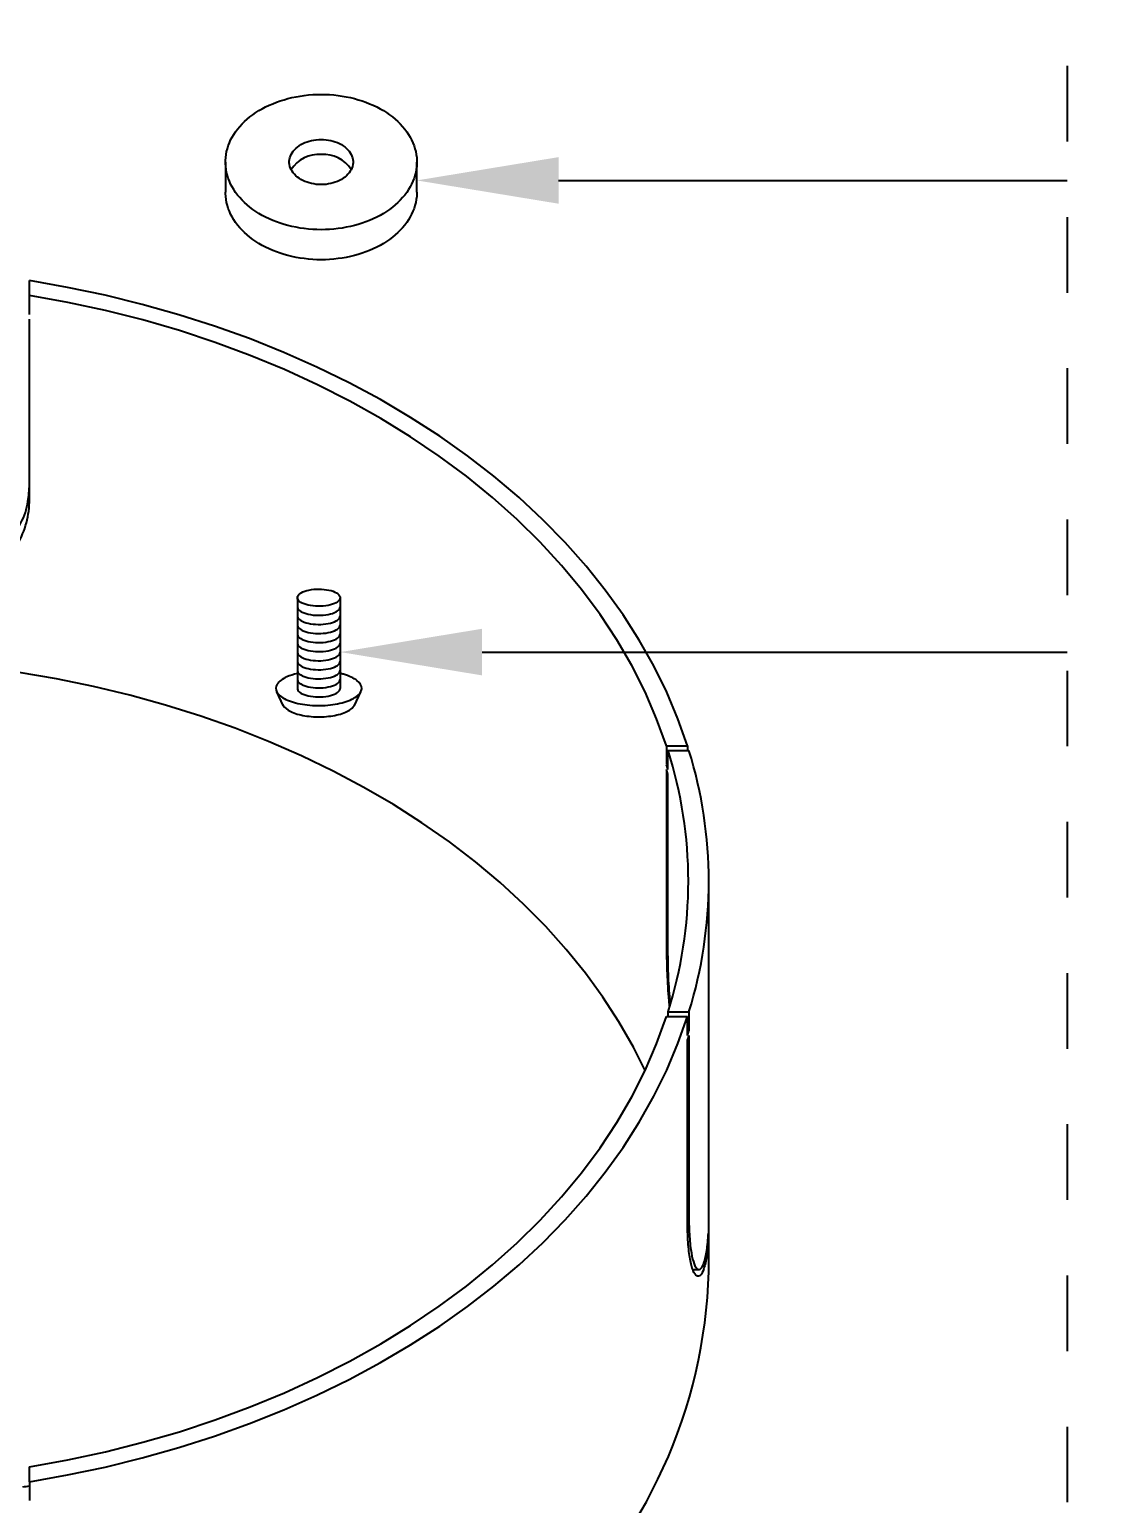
# Model space of a CAD drawing. Header units: inches. Extents: x 0 to 14.8, y -10.7 to 0.
# Drawn here: x 8.683 to 10.108, y -6.229 to -4.28 of the extents above; entities that cross this region are included whole.
import ezdxf
from ezdxf import colors
from ezdxf.entities.mleader import LeaderData, LeaderLine
from ezdxf.math import Vec2, Vec3

# ---------------------------------------------------------------- set-up
doc = ezdxf.new("R2010")
doc.units = ezdxf.units.IN
doc.header["$LTSCALE"] = 0.5
doc.header["$MEASUREMENT"] = 0
doc.linetypes.add('PHANTOM', pattern=[0.5, 0.25, -0.05, 0.05, -0.05, 0.05, -0.05])
doc.layers.add('Construction', color=60, linetype='PHANTOM', plot=False)
doc.layers.add('CUST DWG', color=60, linetype='CONTINUOUS', lineweight=20)
doc.layers.add('Hardware', color=242, linetype='CONTINUOUS')
doc.layers.add('Mounting', color=4, linetype='CONTINUOUS')
doc.styles.add('LSAD_Standard', font='arial.ttf')

msp = doc.modelspace()

# ---------------------------------------------------------------- linework, layer by layer
at = {"layer": 'Construction', "ltscale": 0.5, "transparency": 16777216}
msp.add_line((10.0552, -10.0278), (10.0552, -0.5044), dxfattribs=at)
at = {"layer": 'Hardware', "transparency": 16777216}
for p, q in [((8.9419, -4.455), (8.9419, -4.4947)), ((9.195, -4.4947), (9.195, -4.455)), ((9.037, -5.0312), (9.037, -5.1512)), ((9.0937, -5.0312), (9.0937, -5.1512)), ((9.0183, -5.1737), (9.0098, -5.1558)), ((9.1124, -5.1737), (9.1209, -5.1558))]:
    msp.add_line(p, q, dxfattribs=at)
at = {"layer": 'Hardware', "transparency": 16777216, "flags": 128}
for points in [[(9.0685, -4.3655), (9.0741, -4.3656), (9.0797, -4.3658), (9.0852, -4.3663), (9.0908, -4.3669), (9.0963, -4.3677), (9.1017, -4.3686), (9.1071, -4.3697), (9.1124, -4.371), (9.1176, -4.3725), (9.1227, -4.3741), (9.1277, -4.3759), (9.1326, -4.3778), (9.1373, -4.3799), (9.142, -4.3821), (9.1464, -4.3845), (9.1508, -4.387), (9.155, -4.3896), (9.159, -4.3924), (9.1628, -4.3953), (9.1664, -4.3983), (9.1699, -4.4014), (9.1731, -4.4046), (9.1762, -4.408), (9.179, -4.4114), (9.1816, -4.4149), (9.184, -4.4185), (9.1862, -4.4221), (9.1881, -4.4258), (9.1898, -4.4296), (9.1913, -4.4334), (9.1925, -4.4373), (9.1935, -4.4412), (9.1943, -4.4451), (9.1948, -4.449), (9.195, -4.453), (9.195, -4.457), (9.1948, -4.4609), (9.1943, -4.4649), (9.1935, -4.4688), (9.1925, -4.4727), (9.1913, -4.4765), (9.1898, -4.4804), (9.1881, -4.4841), (9.1862, -4.4878), (9.184, -4.4915), (9.1816, -4.4951), (9.179, -4.4986), (9.1762, -4.502), (9.1731, -4.5053), (9.1699, -4.5085), (9.1664, -4.5117), (9.1628, -4.5147), (9.159, -4.5176), (9.155, -4.5203), (9.1508, -4.523), (9.1464, -4.5255), (9.142, -4.5278), (9.1373, -4.5301), (9.1326, -4.5321), (9.1277, -4.5341), (9.1227, -4.5358), (9.1176, -4.5375), (9.1124, -4.5389), (9.1071, -4.5402), (9.1017, -4.5413), (9.0963, -4.5423), (9.0908, -4.5431), (9.0852, -4.5437), (9.0797, -4.5441), (9.0741, -4.5444), (9.0685, -4.5445), (9.0629, -4.5444), (9.0573, -4.5441), (9.0517, -4.5437), (9.0462, -4.5431), (9.0407, -4.5423), (9.0353, -4.5413), (9.0299, -4.5402), (9.0246, -4.5389), (9.0194, -4.5375), (9.0143, -4.5358), (9.0093, -4.5341), (9.0044, -4.5321), (8.9996, -4.5301), (8.995, -4.5278), (8.9905, -4.5255), (8.9862, -4.523), (8.982, -4.5203), (8.978, -4.5176), (8.9742, -4.5147), (8.9705, -4.5117), (8.9671, -4.5085), (8.9638, -4.5053), (8.9608, -4.502), (8.958, -4.4986), (8.9553, -4.4951), (8.9529, -4.4915), (8.9508, -4.4878), (8.9488, -4.4841), (8.9471, -4.4804), (8.9456, -4.4765), (8.9444, -4.4727), (8.9434, -4.4688), (8.9427, -4.4649), (8.9422, -4.4609), (8.9419, -4.457), (8.9419, -4.453), (8.9422, -4.449), (8.9427, -4.4451), (8.9434, -4.4412), (8.9444, -4.4373), (8.9456, -4.4334), (8.9471, -4.4296), (8.9488, -4.4258), (8.9508, -4.4221), (8.9529, -4.4185), (8.9553, -4.4149), (8.958, -4.4114), (8.9608, -4.408), (8.9638, -4.4046), (8.9671, -4.4014), (8.9705, -4.3983), (8.9742, -4.3953), (8.978, -4.3924), (8.982, -4.3896), (8.9862, -4.387), (8.9905, -4.3845), (8.995, -4.3821), (8.9996, -4.3799), (9.0044, -4.3778), (9.0093, -4.3759), (9.0143, -4.3741), (9.0194, -4.3725), (9.0246, -4.371), (9.0299, -4.3697), (9.0353, -4.3686), (9.0407, -4.3677), (9.0462, -4.3669), (9.0517, -4.3663), (9.0573, -4.3658), (9.0629, -4.3656), (9.0685, -4.3655)], [(9.0685, -4.4251), (9.0717, -4.4252), (9.0749, -4.4255), (9.0781, -4.4259), (9.0812, -4.4265), (9.0842, -4.4273), (9.0872, -4.4282), (9.09, -4.4293), (9.0928, -4.4306), (9.0953, -4.432), (9.0977, -4.4335), (9.1, -4.4351), (9.102, -4.4369), (9.1039, -4.4388), (9.1055, -4.4407), (9.107, -4.4428), (9.1082, -4.4449), (9.1092, -4.4471), (9.1099, -4.4493), (9.1104, -4.4516), (9.1106, -4.4538), (9.1106, -4.4561), (9.1104, -4.4584), (9.1099, -4.4607), (9.1092, -4.4629), (9.1082, -4.4651), (9.107, -4.4672), (9.1055, -4.4692), (9.1039, -4.4712), (9.102, -4.4731), (9.1, -4.4748), (9.0977, -4.4765), (9.0953, -4.478), (9.0928, -4.4794), (9.09, -4.4806), (9.0872, -4.4817), (9.0842, -4.4826), (9.0812, -4.4834), (9.0781, -4.484), (9.0749, -4.4845), (9.0717, -4.4847), (9.0685, -4.4848), (9.0652, -4.4847), (9.062, -4.4845), (9.0589, -4.484), (9.0558, -4.4834), (9.0527, -4.4826), (9.0498, -4.4817), (9.0469, -4.4806), (9.0442, -4.4794), (9.0416, -4.478), (9.0392, -4.4765), (9.037, -4.4748), (9.0349, -4.4731), (9.0331, -4.4712), (9.0314, -4.4692), (9.03, -4.4672), (9.0288, -4.4651), (9.0278, -4.4629), (9.0271, -4.4607), (9.0266, -4.4584), (9.0263, -4.4561), (9.0263, -4.4538), (9.0266, -4.4516), (9.0271, -4.4493), (9.0278, -4.4471), (9.0288, -4.4449), (9.03, -4.4428), (9.0314, -4.4407), (9.0331, -4.4388), (9.0349, -4.4369), (9.037, -4.4351), (9.0392, -4.4335), (9.0416, -4.432), (9.0442, -4.4306), (9.0469, -4.4293), (9.0498, -4.4282), (9.0527, -4.4273), (9.0558, -4.4265), (9.0589, -4.4259), (9.062, -4.4255), (9.0652, -4.4252), (9.0685, -4.4251)], [(9.195, -4.4947), (9.195, -4.4967), (9.1948, -4.5007), (9.1943, -4.5046), (9.1935, -4.5086), (9.1925, -4.5125), (9.1913, -4.5163), (9.1898, -4.5201), (9.1881, -4.5239), (9.1862, -4.5276), (9.184, -4.5313), (9.1816, -4.5348), (9.179, -4.5383), (9.1762, -4.5418), (9.1731, -4.5451), (9.1699, -4.5483), (9.1664, -4.5514), (9.1628, -4.5544), (9.159, -4.5573), (9.155, -4.5601), (9.1508, -4.5627), (9.1464, -4.5652), (9.142, -4.5676), (9.1373, -4.5698), (9.1326, -4.5719), (9.1277, -4.5738), (9.1227, -4.5756), (9.1176, -4.5772), (9.1124, -4.5787), (9.1071, -4.58), (9.1017, -4.5811), (9.0963, -4.5821), (9.0908, -4.5828), (9.0852, -4.5835), (9.0797, -4.5839), (9.0741, -4.5842), (9.0685, -4.5842), (9.0629, -4.5842), (9.0573, -4.5839), (9.0517, -4.5835), (9.0462, -4.5828), (9.0407, -4.5821), (9.0353, -4.5811), (9.0299, -4.58), (9.0246, -4.5787), (9.0194, -4.5772), (9.0143, -4.5756), (9.0093, -4.5738), (9.0044, -4.5719), (8.9996, -4.5698), (8.995, -4.5676), (8.9905, -4.5652), (8.9862, -4.5627), (8.982, -4.5601), (8.978, -4.5573), (8.9742, -4.5544), (8.9705, -4.5514), (8.9671, -4.5483), (8.9638, -4.5451), (8.9608, -4.5418), (8.958, -4.5383), (8.9553, -4.5348), (8.9529, -4.5313), (8.9508, -4.5276), (8.9488, -4.5239), (8.9471, -4.5201), (8.9456, -4.5163), (8.9444, -4.5125), (8.9434, -4.5086), (8.9427, -4.5046), (8.9422, -4.5007), (8.9419, -4.4967), (8.9419, -4.4947)]]:
    msp.add_lwpolyline(points, dxfattribs=at)
at = {"layer": 'Hardware', "transparency": 16777216}
for centre, radius, start, end in [((9.0653, -4.4885), 0.0435, 85.8552, 147.2749), ((9.0718, -4.4882), 0.0433, 32.5007, 94.3692)]:
    msp.add_arc(centre, radius, start, end, dxfattribs=at)
for points, knots in [([(9.0937, -5.0312), (9.0937, -5.0295), (9.0926, -5.0277), (9.0885, -5.0244), (9.0854, -5.023), (9.0779, -5.0209), (9.0735, -5.0202), (9.0645, -5.0197), (9.0598, -5.0199), (9.0512, -5.0212), (9.0474, -5.0222), (9.0412, -5.025), (9.039, -5.0266), (9.0367, -5.0301), (9.0367, -5.0319), (9.0386, -5.0354), (9.0406, -5.0371), (9.0465, -5.0399), (9.0503, -5.041), (9.0587, -5.0424), (9.0634, -5.0427), (9.0725, -5.0424), (9.0769, -5.0418), (9.0846, -5.0398), (9.0878, -5.0384), (9.0923, -5.0352), (9.0935, -5.0334), (9.0937, -5.0315), (9.0937, -5.0314), (9.0937, -5.0312)], [0, 0, 0, 0, 0.480381, 0.480381, 0.960761, 0.960761, 1.441142, 1.441142, 1.921523, 1.921523, 2.401903, 2.401903, 2.882284, 2.882284, 3.362665, 3.362665, 3.843045, 3.843045, 4.323426, 4.323426, 4.803807, 4.803807, 5.284187, 5.284187, 5.764568, 5.764568, 6.244949, 6.244949, 6.283185, 6.283185, 6.283185, 6.283185]), ([(9.037, -5.0432), (9.037, -5.044), (9.0372, -5.0448), (9.0386, -5.0474), (9.0406, -5.0491), (9.0465, -5.0519), (9.0503, -5.053), (9.0587, -5.0544), (9.0634, -5.0547), (9.0725, -5.0544), (9.0769, -5.0538), (9.0846, -5.0518), (9.0878, -5.0504), (9.0923, -5.0472), (9.0935, -5.0454), (9.0937, -5.0435), (9.0937, -5.0434), (9.0937, -5.0432)], [3.141688, 3.141688, 3.141688, 3.141688, 3.362665, 3.362665, 3.843045, 3.843045, 4.323426, 4.323426, 4.803807, 4.803807, 5.284187, 5.284187, 5.764568, 5.764568, 6.244949, 6.244949, 6.283167, 6.283167, 6.283167, 6.283167]), ([(9.037, -5.0552), (9.037, -5.056), (9.0372, -5.0568), (9.0386, -5.0594), (9.0406, -5.0611), (9.0465, -5.0639), (9.0503, -5.065), (9.0587, -5.0664), (9.0634, -5.0667), (9.0725, -5.0664), (9.0769, -5.0658), (9.0846, -5.0637), (9.0878, -5.0624), (9.0923, -5.0592), (9.0935, -5.0574), (9.0937, -5.0555), (9.0937, -5.0554), (9.0937, -5.0552)], [3.141688, 3.141688, 3.141688, 3.141688, 3.362665, 3.362665, 3.843045, 3.843045, 4.323426, 4.323426, 4.803807, 4.803807, 5.284187, 5.284187, 5.764568, 5.764568, 6.244949, 6.244949, 6.283167, 6.283167, 6.283167, 6.283167]), ([(9.037, -5.0672), (9.037, -5.068), (9.0372, -5.0688), (9.0386, -5.0714), (9.0406, -5.0731), (9.0465, -5.0759), (9.0503, -5.077), (9.0587, -5.0784), (9.0634, -5.0787), (9.0725, -5.0784), (9.0769, -5.0778), (9.0846, -5.0757), (9.0878, -5.0744), (9.0923, -5.0712), (9.0935, -5.0694), (9.0937, -5.0675), (9.0937, -5.0673), (9.0937, -5.0672)], [3.141688, 3.141688, 3.141688, 3.141688, 3.362665, 3.362665, 3.843045, 3.843045, 4.323426, 4.323426, 4.803807, 4.803807, 5.284187, 5.284187, 5.764568, 5.764568, 6.244949, 6.244949, 6.283167, 6.283167, 6.283167, 6.283167]), ([(9.037, -5.0792), (9.037, -5.08), (9.0372, -5.0808), (9.0386, -5.0834), (9.0406, -5.0851), (9.0465, -5.0879), (9.0503, -5.089), (9.0587, -5.0904), (9.0634, -5.0907), (9.0725, -5.0904), (9.0769, -5.0897), (9.0846, -5.0877), (9.0878, -5.0864), (9.0923, -5.0832), (9.0935, -5.0814), (9.0937, -5.0795), (9.0937, -5.0793), (9.0937, -5.0792)], [3.141688, 3.141688, 3.141688, 3.141688, 3.362665, 3.362665, 3.843045, 3.843045, 4.323426, 4.323426, 4.803807, 4.803807, 5.284187, 5.284187, 5.764568, 5.764568, 6.244949, 6.244949, 6.283167, 6.283167, 6.283167, 6.283167]), ([(9.037, -5.0912), (9.037, -5.092), (9.0372, -5.0928), (9.0386, -5.0954), (9.0406, -5.0971), (9.0465, -5.0999), (9.0503, -5.101), (9.0587, -5.1024), (9.0634, -5.1027), (9.0725, -5.1024), (9.0769, -5.1017), (9.0846, -5.0997), (9.0878, -5.0983), (9.0923, -5.0952), (9.0935, -5.0934), (9.0937, -5.0915), (9.0937, -5.0913), (9.0937, -5.0912)], [3.141688, 3.141688, 3.141688, 3.141688, 3.362665, 3.362665, 3.843045, 3.843045, 4.323426, 4.323426, 4.803807, 4.803807, 5.284187, 5.284187, 5.764568, 5.764568, 6.244949, 6.244949, 6.283167, 6.283167, 6.283167, 6.283167]), ([(9.037, -5.1032), (9.037, -5.104), (9.0372, -5.1048), (9.0386, -5.1074), (9.0406, -5.1091), (9.0465, -5.1119), (9.0503, -5.113), (9.0587, -5.1144), (9.0634, -5.1147), (9.0725, -5.1144), (9.0769, -5.1137), (9.0846, -5.1117), (9.0878, -5.1103), (9.0923, -5.1072), (9.0935, -5.1054), (9.0937, -5.1035), (9.0937, -5.1033), (9.0937, -5.1032)], [3.141688, 3.141688, 3.141688, 3.141688, 3.362665, 3.362665, 3.843045, 3.843045, 4.323426, 4.323426, 4.803807, 4.803807, 5.284187, 5.284187, 5.764568, 5.764568, 6.244949, 6.244949, 6.283167, 6.283167, 6.283167, 6.283167]), ([(9.037, -5.1152), (9.037, -5.116), (9.0372, -5.1168), (9.0386, -5.1194), (9.0406, -5.1211), (9.0465, -5.1239), (9.0503, -5.125), (9.0587, -5.1264), (9.0634, -5.1267), (9.0725, -5.1264), (9.0769, -5.1257), (9.0846, -5.1237), (9.0878, -5.1223), (9.0923, -5.1192), (9.0935, -5.1174), (9.0937, -5.1155), (9.0937, -5.1153), (9.0937, -5.1152)], [3.141688, 3.141688, 3.141688, 3.141688, 3.362665, 3.362665, 3.843045, 3.843045, 4.323426, 4.323426, 4.803807, 4.803807, 5.284187, 5.284187, 5.764568, 5.764568, 6.244949, 6.244949, 6.283167, 6.283167, 6.283167, 6.283167]), ([(9.037, -5.1272), (9.037, -5.128), (9.0372, -5.1288), (9.0386, -5.1314), (9.0406, -5.1331), (9.0465, -5.1359), (9.0503, -5.137), (9.0587, -5.1384), (9.0634, -5.1387), (9.0725, -5.1383), (9.0769, -5.1377), (9.0846, -5.1357), (9.0878, -5.1343), (9.0923, -5.1311), (9.0935, -5.1294), (9.0937, -5.1275), (9.0937, -5.1273), (9.0937, -5.1272)], [3.141688, 3.141688, 3.141688, 3.141688, 3.362665, 3.362665, 3.843045, 3.843045, 4.323426, 4.323426, 4.803807, 4.803807, 5.284187, 5.284187, 5.764568, 5.764568, 6.244949, 6.244949, 6.283167, 6.283167, 6.283167, 6.283167]), ([(9.037, -5.1315), (9.0319, -5.1327), (9.0272, -5.1342), (9.0171, -5.1387), (9.0127, -5.142), (9.0082, -5.149), (9.008, -5.1525), (9.0118, -5.1595), (9.016, -5.1629), (9.0277, -5.1686), (9.0353, -5.1708), (9.0521, -5.1736), (9.0614, -5.1742), (9.0796, -5.1735), (9.0885, -5.1723), (9.1039, -5.1682), (9.1103, -5.1655), (9.1192, -5.1591), (9.1217, -5.1555), (9.1221, -5.1517), (9.1221, -5.1515), (9.1221, -5.1512), (9.1221, -5.1476), (9.12, -5.1441), (9.1116, -5.1376), (9.1055, -5.1347), (9.0966, -5.1322), (9.0952, -5.1318), (9.0937, -5.1315)], [2.091687, 2.091687, 2.091687, 2.091687, 2.401903, 2.401903, 2.882284, 2.882284, 3.362665, 3.362665, 3.843045, 3.843045, 4.323426, 4.323426, 4.803807, 4.803807, 5.284187, 5.284187, 5.764568, 5.764568, 6.244949, 6.244949, 6.283185, 6.283185, 6.283185, 6.763566, 6.763566, 7.243947, 7.243947, 7.333189, 7.333189, 7.333189, 7.333189]), ([(9.037, -5.1392), (9.037, -5.14), (9.0372, -5.1408), (9.0386, -5.1434), (9.0406, -5.145), (9.0465, -5.1479), (9.0503, -5.149), (9.0587, -5.1504), (9.0634, -5.1507), (9.0725, -5.1503), (9.0769, -5.1497), (9.0846, -5.1477), (9.0878, -5.1463), (9.0923, -5.1431), (9.0935, -5.1414), (9.0937, -5.1395), (9.0937, -5.1393), (9.0937, -5.1392)], [3.141688, 3.141688, 3.141688, 3.141688, 3.362665, 3.362665, 3.843045, 3.843045, 4.323426, 4.323426, 4.803807, 4.803807, 5.284187, 5.284187, 5.764568, 5.764568, 6.244949, 6.244949, 6.283167, 6.283167, 6.283167, 6.283167]), ([(9.037, -5.1512), (9.037, -5.152), (9.0372, -5.1528), (9.0386, -5.1553), (9.0406, -5.157), (9.0465, -5.1599), (9.0503, -5.161), (9.0587, -5.1624), (9.0634, -5.1627), (9.0725, -5.1623), (9.0769, -5.1617), (9.0846, -5.1597), (9.0878, -5.1583), (9.0923, -5.1551), (9.0935, -5.1534), (9.0937, -5.1515), (9.0937, -5.1513), (9.0937, -5.1512)], [3.141688, 3.141688, 3.141688, 3.141688, 3.362665, 3.362665, 3.843045, 3.843045, 4.323426, 4.323426, 4.803807, 4.803807, 5.284187, 5.284187, 5.764568, 5.764568, 6.244949, 6.244949, 6.283167, 6.283167, 6.283167, 6.283167]), ([(9.0177, -5.1724), (9.0178, -5.1728), (9.018, -5.1733), (9.0199, -5.1767), (9.0234, -5.1795), (9.0333, -5.1843), (9.0398, -5.1862), (9.0541, -5.1886), (9.062, -5.1891), (9.0775, -5.1885), (9.085, -5.1875), (9.0981, -5.1841), (9.1035, -5.1817), (9.1102, -5.177), (9.1121, -5.1747), (9.113, -5.1725)], [3.294703, 3.294703, 3.294703, 3.294703, 3.362665, 3.362665, 3.843045, 3.843045, 4.323426, 4.323426, 4.803807, 4.803807, 5.284187, 5.284187, 5.764568, 5.764568, 6.128463, 6.128463, 6.128463, 6.128463])]:
    msp.add_open_spline(points, degree=3, knots=knots, dxfattribs=at)
at = {"layer": 'Mounting', "transparency": 16777216}
for p, q in [((8.6828, -4.6315), (8.6828, -4.6119)), ((8.6828, -4.6565), (8.6828, -4.6315)), ((8.6828, -4.9008), (8.6828, -4.6628)), ((9.5251, -5.2271), (9.5251, -5.2521)), ((9.5251, -5.2271), (9.5528, -5.2271)), ((9.5271, -5.2584), (9.5271, -5.2333)), ((9.5271, -5.2333), (9.5547, -5.2333)), ((9.5528, -5.2271), (9.5528, -5.2333)), ((9.5251, -5.2521), (9.5271, -5.2521)), ((9.5251, -5.2584), (9.5251, -5.4964)), ((9.5271, -5.5027), (9.5271, -5.2647)), ((9.581, -5.9229), (9.581, -5.4062)), ((9.5251, -5.4964), (9.5271, -5.4964)), ((9.5251, -5.5854), (9.5528, -5.5854)), ((9.5271, -5.5791), (9.5271, -5.5854)), ((9.5271, -5.5791), (9.5547, -5.5791)), ((9.5528, -5.6104), (9.5528, -5.5854)), ((9.5547, -5.5791), (9.5547, -5.6042)), ((9.5528, -5.6042), (9.5547, -5.6042)), ((9.5547, -5.6104), (9.5547, -5.8484)), ((9.5528, -5.8547), (9.5528, -5.6167)), ((9.5528, -5.8484), (9.5547, -5.8484)), ((9.5805, -5.8717), (9.5805, -5.878)), ((9.5602, -5.9201), (9.568, -5.9201)), ((8.6828, -6.2006), (8.6828, -6.181)), ((8.6828, -6.2006), (8.6828, -6.2256))]:
    msp.add_line(p, q, dxfattribs=at)
at = {"layer": 'Mounting', "transparency": 16777216, "flags": 128}
for points in [[(9.5528, -5.2271), (9.5402, -5.1915), (9.5254, -5.1563), (9.5084, -5.1216), (9.4891, -5.0875), (9.4677, -5.0541), (9.4442, -5.0213), (9.4187, -4.9894), (9.3911, -4.9583), (9.3616, -4.9281), (9.3301, -4.8989), (9.2969, -4.8707), (9.2619, -4.8436), (9.2252, -4.8176), (9.1868, -4.7928), (9.147, -4.7693), (9.1056, -4.7471), (9.0629, -4.7262), (9.0189, -4.7067), (8.9738, -4.6886), (8.9275, -4.672), (8.8802, -4.6569), (8.8319, -4.6433), (8.7829, -4.6312), (8.7331, -4.6208), (8.6828, -4.6119)], [(9.5251, -5.2271), (9.5121, -5.1913), (9.4968, -5.1559), (9.4792, -5.1211), (9.4593, -5.0869), (9.4372, -5.0533), (9.4129, -5.0206), (9.3865, -4.9887), (9.358, -4.9577), (9.3275, -4.9276), (9.2951, -4.8986), (9.2607, -4.8707), (9.2246, -4.8439), (9.1868, -4.8184), (9.1473, -4.7941), (9.1063, -4.7712), (9.0638, -4.7496), (9.0199, -4.7295), (8.9748, -4.7108), (8.9285, -4.6936), (8.8811, -4.678), (8.8327, -4.6639), (8.7835, -4.6515), (8.7334, -4.6406), (8.6828, -4.6315)], [(9.4968, -5.6566), (9.4813, -5.6257), (9.4622, -5.5924), (9.4411, -5.5597), (9.4178, -5.5277), (9.3926, -5.4965), (9.3654, -5.4662), (9.3362, -5.4367), (9.3052, -5.4082), (9.2725, -5.3807), (9.238, -5.3543), (9.2018, -5.3291), (9.1641, -5.305), (9.1249, -5.2821), (9.0843, -5.2605), (9.0423, -5.2403), (8.999, -5.2214), (8.9546, -5.2039), (8.9092, -5.1878), (8.8627, -5.1732), (8.8154, -5.1601), (8.7673, -5.1486), (8.7184, -5.1385), (8.669, -5.1301)], [(8.6828, -6.2006), (8.7331, -6.1917), (8.7829, -6.1812), (8.8319, -6.1691), (8.8802, -6.1555), (8.9275, -6.1404), (8.9738, -6.1238), (9.0189, -6.1057), (9.0629, -6.0862), (9.1056, -6.0653), (9.147, -6.0431), (9.1868, -6.0196), (9.2252, -5.9948), (9.2619, -5.9689), (9.2969, -5.9418), (9.3301, -5.9136), (9.3616, -5.8844), (9.3911, -5.8542), (9.4187, -5.8231), (9.4442, -5.7911), (9.4677, -5.7584), (9.4891, -5.7249), (9.5084, -5.6908), (9.5254, -5.6562), (9.5402, -5.621), (9.5528, -5.5854)], [(8.6828, -6.181), (8.7334, -6.1718), (8.7835, -6.161), (8.8327, -6.1485), (8.8811, -6.1345), (8.9285, -6.1188), (8.9748, -6.1017), (9.0199, -6.083), (9.0638, -6.0628), (9.1063, -6.0413), (9.1473, -6.0183), (9.1868, -5.994), (9.2246, -5.9685), (9.2607, -5.9418), (9.2951, -5.9138), (9.3275, -5.8848), (9.358, -5.8548), (9.3865, -5.8238), (9.4129, -5.7919), (9.4372, -5.7591), (9.4593, -5.7256), (9.4792, -5.6914), (9.4968, -5.6566), (9.5121, -5.6212), (9.5251, -5.5854)]]:
    msp.add_lwpolyline(points, dxfattribs=at)
at = {"layer": 'Mounting', "transparency": 16777216}
for centre, radius, start, end in [((8.9836, -5.4062), 0.5704, 342.3558, 17.6442), ((8.9973, -5.4062), 0.5837, 342.7709, 17.2291), ((8.9509, -5.4399), 0.6041, 17.4842, 18.1082), ((8.9509, -5.4462), 0.6041, 17.4842, 18.1082), ((8.9653, -5.4231), 0.6166, 342.3101, 342.92), ((8.9653, -5.4293), 0.6166, 342.3101, 342.92), ((8.9104, -5.9044), 0.6708, 312.6244, 358.4166), ((8.4355, -4.6938), 1.5323, 278.9502, 279.2857)]:
    msp.add_arc(centre, radius, start, end, dxfattribs=at)
for points, knots in [([(8.6644, -4.9437), (8.6669, -4.9399), (8.675, -4.9276), (8.6813, -4.9065), (8.6823, -4.8888), (8.6828, -4.8812)], [0, 0, 0, 0, 0.2025513, 0.6567131, 1, 1, 1, 1]), ([(8.4649, -5.0581), (8.4799, -5.057), (8.4946, -5.0551), (8.5161, -5.0511), (8.5231, -5.0496), (8.5371, -5.0463), (8.5439, -5.0444), (8.5638, -5.0382), (8.5763, -5.0335), (8.5998, -5.0225), (8.6108, -5.0163), (8.6305, -5.0026), (8.6393, -4.9952), (8.6509, -4.9831), (8.6545, -4.9789), (8.6611, -4.9702), (8.664, -4.9657), (8.672, -4.9519), (8.676, -4.9423), (8.68, -4.9271), (8.6811, -4.9219), (8.6824, -4.9114), (8.6828, -4.9061), (8.6828, -4.9008)], [0, 0, 0, 0, 0.125, 0.125, 0.1875, 0.1875, 0.25, 0.25, 0.375, 0.375, 0.5, 0.5, 0.625, 0.625, 0.6875, 0.6875, 0.75, 0.75, 0.875, 0.875, 0.9375, 0.9375, 1, 1, 1, 1]), ([(9.5251, -5.4964), (9.5253, -5.5069), (9.5256, -5.5278), (9.5272, -5.554), (9.5286, -5.5695), (9.5289, -5.572)], [0, 0, 0, 0, 0.457108, 0.91425, 1, 1, 1, 1]), ([(9.53, -5.5673), (9.5296, -5.5617), (9.5281, -5.5434), (9.5273, -5.522), (9.5271, -5.5073), (9.5271, -5.5027)], [0, 0, 0, 0, 0.236217, 0.758472, 1, 1, 1, 1]), ([(9.5547, -5.8484), (9.5547, -5.8587), (9.555, -5.868), (9.5559, -5.8806), (9.5562, -5.8845), (9.557, -5.8917), (9.5575, -5.895), (9.559, -5.904), (9.5603, -5.9088), (9.563, -5.9161), (9.5645, -5.9184), (9.5668, -5.92), (9.5676, -5.9202), (9.5692, -5.9199), (9.5699, -5.9195), (9.5722, -5.9172), (9.5737, -5.9144), (9.5756, -5.9083), (9.5762, -5.906), (9.5774, -5.9007), (9.5779, -5.8977), (9.5793, -5.888), (9.58, -5.8804), (9.5805, -5.8717)], [0, 0, 0, 0, 0.125, 0.125, 0.1875, 0.1875, 0.25, 0.25, 0.375, 0.375, 0.5, 0.5, 0.5625, 0.5625, 0.625, 0.625, 0.75, 0.75, 0.8125, 0.8125, 0.875, 0.875, 1, 1, 1, 1]), ([(9.5805, -5.878), (9.58, -5.8871), (9.5792, -5.8951), (9.5778, -5.9053), (9.5772, -5.9083), (9.576, -5.9139), (9.5753, -5.9164), (9.5732, -5.9228), (9.5717, -5.9258), (9.5684, -5.929), (9.5667, -5.9293), (9.5634, -5.9272), (9.5617, -5.9249), (9.5595, -5.9193), (9.5588, -5.9171), (9.5575, -5.9121), (9.5569, -5.9093), (9.5552, -5.8999), (9.5543, -5.8925), (9.5534, -5.8795), (9.5532, -5.8749), (9.5529, -5.8651), (9.5528, -5.86), (9.5528, -5.8547)], [0, 0, 0, 0, 0.125, 0.125, 0.1875, 0.1875, 0.25, 0.25, 0.375, 0.375, 0.5, 0.5, 0.625, 0.625, 0.6875, 0.6875, 0.75, 0.75, 0.875, 0.875, 0.9375, 0.9375, 1, 1, 1, 1])]:
    msp.add_open_spline(points, degree=3, knots=knots, dxfattribs=at)

# ---------------------------------------------------------------- leaders
at = {"layer": 'CUST DWG', "ltscale": 0.5, "transparency": 16777216}
ml = msp.add_multileader_mtext('Standard', dxfattribs=at)
ml.set_content('\\A1;CROSS BAR MAGNETS', color=256, style='LSAD_Standard')
ml.set_leader_properties()
ml.build(insert=Vec2(0, 0))
ml.multileader.update_dxf_attribs({"text_left_attachment_type": 2, "dogleg_length": 0.36, "arrow_head_size": 0.1875})
ctx = ml.context
ctx.base_point, ctx.char_height, ctx.arrow_head_size, ctx.landing_gap_size, ctx.plane_origin = Vec3(10.0552, -4.4793), 0.1875, 0.1875, 0.09, Vec3(10.4723, 10.9159)
ctx.left_attachment = 2
notes = []
notes.append((ctx, [(0, (1, 1, 0), (9.9461, -4.4793), (1, 0), 0.109, [(0, [(9.195, -4.4793)], 0, [])])]))
ctx.mtext.insert, ctx.mtext.width, ctx.mtext.defined_height, ctx.mtext.flow_direction = Vec3(10.1452, -4.3823), 4.190034, 0.6491, 5
ml = msp.add_multileader_mtext('Standard', dxfattribs=at)
ml.set_content('\\A1;CROSS BAR MAGNET SCREWS', color=256, style='LSAD_Standard')
ml.set_leader_properties()
ml.build(insert=Vec2(0, 0))
ml.multileader.update_dxf_attribs({"text_left_attachment_type": 2, "dogleg_length": 0.36, "arrow_head_size": 0.1875})
ctx = ml.context
ctx.base_point, ctx.char_height, ctx.arrow_head_size, ctx.landing_gap_size, ctx.plane_origin = Vec3(10.0552, -5.1032), 0.1875, 0.1875, 0.09, Vec3(10.4723, 10.292)
ctx.left_attachment = 2
notes.append((ctx, [(0, (1, 1, 0), (9.9461, -5.1032), (1, 0), 0.109, [(0, [(9.0937, -5.1032)], 0, [])])]))
ctx.mtext.insert, ctx.mtext.width, ctx.mtext.defined_height, ctx.mtext.flow_direction = Vec3(10.1452, -5.0062), 4.190034, 0.6491, 5
ml = msp.add_multileader_mtext('Standard', dxfattribs=at)
ml.set_content('\\A1;%%C5" x 1{\\H0.7x;\\S11/16;} DEEP CANOPY', color=256, style='LSAD_Standard')
ml.set_leader_properties()
ml.build(insert=Vec2(0, 0))
ml.multileader.update_dxf_attribs({"text_left_attachment_type": 2, "dogleg_length": 0.36, "arrow_head_size": 0.1875})
ctx = ml.context
ctx.base_point, ctx.char_height, ctx.arrow_head_size, ctx.landing_gap_size, ctx.plane_origin = Vec3(10.0552, -6.3278), 0.1875, 0.1875, 0.09, Vec3(10.4723, 9.0685)
ctx.left_attachment = 2
notes.append((ctx, [(0, (1, 1, 0), (9.9461, -6.3278), (1, 0), 0.109, [(0, [(9.1775, -6.3278)], 0, [])])]))
ctx.mtext.insert, ctx.mtext.width, ctx.mtext.defined_height, ctx.mtext.flow_direction = Vec3(10.1452, -6.1692), 4.621713, 0.6491, 5
for ctx, leaders in notes:
    for number, flags, end, landing, length, lines in leaders:
        leader = LeaderData()
        leader.index, (leader.has_last_leader_line, leader.has_dogleg_vector, leader.attachment_direction) = number, flags
        leader.last_leader_point, leader.dogleg_vector, leader.dogleg_length = Vec3(end), Vec3(landing), length
        for number, points, colour, breaks in lines:
            line = LeaderLine()
            line.index, line.vertices, line.color, line.breaks = number, Vec3.list(points), colors.encode_raw_color(colour), breaks
            leader.lines.append(line)
        ctx.leaders.append(leader)

doc.saveas('drawing.dxf')
